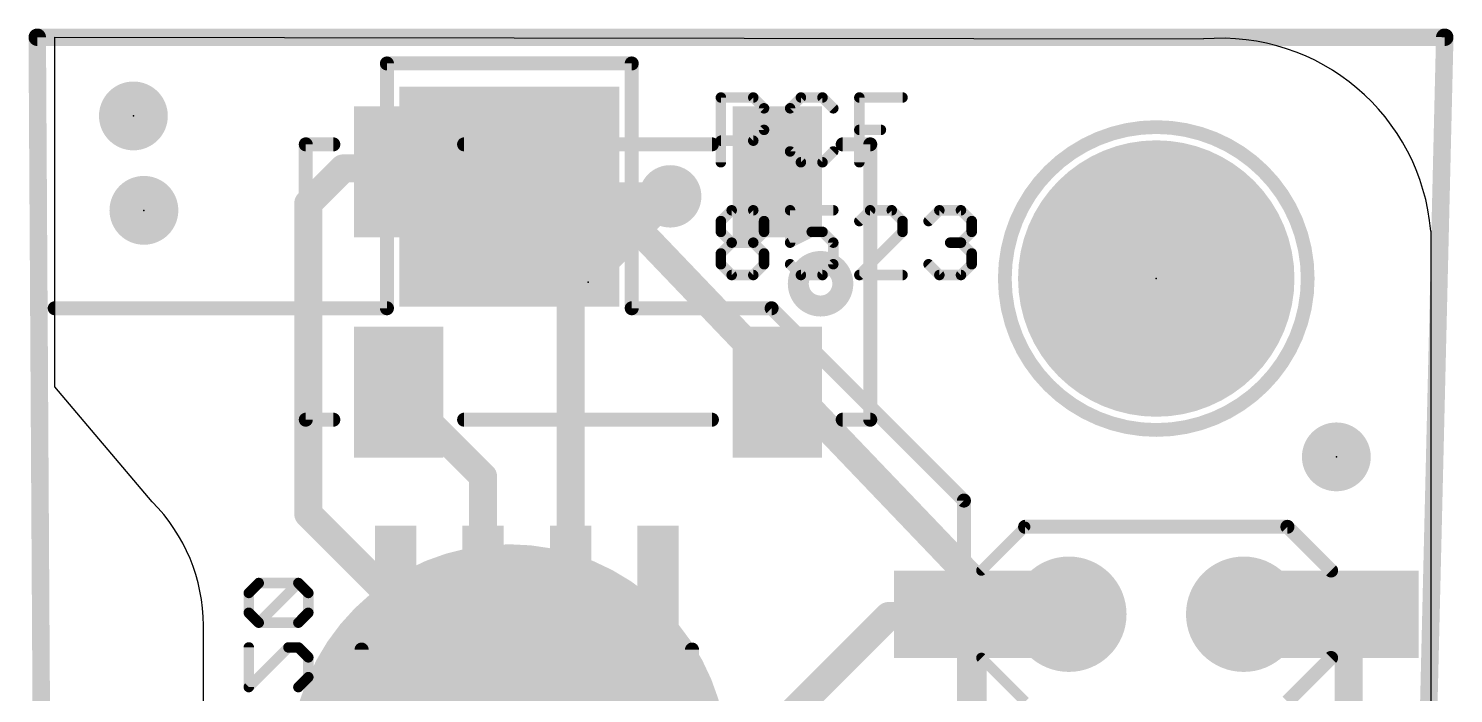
# Model space of a CAD drawing. Extents: x -0.3 to 20.4, y 0 to 21.5.
# Drawn here: x -0.3 to 20.4, y 11.83 to 21.49 of the extents above; entities that cross this region are included whole.
import ezdxf

# ---------------------------------------------------------------- set-up
doc = ezdxf.new("R2010")
doc.units = 0
for name, color, linetype in [('1', 12, 'CONTINUOUS'), ('16', 132, 'CONTINUOUS'), ('17', 110, 'CONTINUOUS'), ('18', 110, 'CONTINUOUS'), ('20', 53, 'CONTINUOUS'), ('21', 40, 'CONTINUOUS'), ('22', 253, 'CONTINUOUS'), ('23', 53, 'CONTINUOUS'), ('24', 53, 'CONTINUOUS')]:
    doc.layers.add(name, color=color, linetype=linetype)

# ---------------------------------------------------------------- blocks, each defined once
blk = doc.blocks.new('RECT')
blk.add_solid([(-0.5, -0.5), (0.5, -0.5), (-0.5, 0.5), (0.5, 0.5)])
blk = doc.blocks.new('PIE')
at = {"const_width": 0.5}
blk.add_lwpolyline([(0, -0.25, 1), (0, 0.25, 1), (0, -0.25)], format="xyb", dxfattribs=at)
blk = doc.blocks.new('ROUNDP')
at = {"const_width": 0.5}
blk.add_lwpolyline([(0, -0.25, 1), (0, 0.25, 1), (0, -0.25)], format="xyb", dxfattribs=at)
blk = doc.blocks.new('ROUNDV')
at = {"const_width": 0.5}
blk.add_lwpolyline([(0, -0.25, 1), (0, 0.25, 1), (0, -0.25)], format="xyb", dxfattribs=at)

msp = doc.modelspace()

# ---------------------------------------------------------------- linework, layer by layer
at = {"layer": '1', "const_width": 0.4064}
for points in [[(6.9638, 19.3294), (6.6802, 19.0458)], [(7.112, 19.3294), (6.9638, 19.3294)], [(7.8232, 19.3294), (7.112, 19.3294)], [(7.3914, 19.05), (7.112, 19.3294)], [(13.4112, 13.4874), (7.8232, 19.3294)], [(9.017, 19.05), (7.3914, 19.05)], [(7.5692, 18.1568), (6.6802, 19.0458)], [(13.4112, 7.6454), (13.4112, 13.4874)]]:
    msp.add_lwpolyline(points, dxfattribs=at)
at = {"layer": '1', "const_width": 0.2032}
for points in [[(6.9638, 19.431, 1), (6.9638, 19.2278)], [(7.0356, 19.2576, 1), (6.892, 19.4012)], [(7.112, 19.431, 1), (7.112, 19.2278)], [(7.1838, 19.4012, 1), (7.0402, 19.2576)], [(7.112, 19.2278, 1), (7.112, 19.431)], [(7.8966, 19.3996, 1), (7.7498, 19.2592)], [(7.8232, 19.2278, 1), (7.8232, 19.431)], [(7.3914, 19.1516, 1), (7.3914, 18.9484)], [(9.017, 18.9484, 1), (9.017, 19.1516)], [(6.752, 19.1176, 1), (6.6084, 18.974)], [(6.6084, 19.1176, 1), (6.752, 18.974)], [(7.3196, 18.9782, 1), (7.4632, 19.1218)], [(7.4974, 18.085, 1), (7.641, 18.2286)], [(13.5128, 13.4874, 1), (13.3096, 13.4874)], [(13.3378, 13.4172, 1), (13.4846, 13.5576)]]:
    msp.add_lwpolyline(points, format="xyb", dxfattribs=at)
at = {"layer": '16'}
for points, const_width in [([(20.2692, 21.3614), (-0.1778, 21.3614)], 0.254), ([(-0.1778, 21.3614), (-0.0508, 0.127)], 0.254), ([(19.7612, 0.127), (20.2692, 21.3614)], 0.254), ([(3.7592, 18.9484), (4.2672, 19.4564)], 0.4064), ([(4.2672, 19.4564), (5.0222, 19.4564)], 0.4064), ([(5.0222, 19.4564), (5.0732, 19.4054)], 0.4064), ([(7.5692, 17.6022), (9.017, 19.05)], 0.4064), ([(3.7592, 14.4364), (3.7592, 18.9484)], 0.4064), ([(7.5692, 13.1664), (7.5692, 17.6022)], 0.4064), ([(5.0732, 16.2054), (6.2992, 14.9794)], 0.4064), ([(6.2992, 14.9794), (6.2992, 13.1664)], 0.4064), ([(5.0292, 13.1664), (3.7592, 14.4364)], 0.4064), ([(10.3632, 11.1252), (12.192, 12.954)], 0.4064), ([(12.192, 12.954), (13.2842, 12.9794)], 0.4064), ([(13.2842, 12.9794), (14.8082, 12.9794)], 0.4064), ([(17.3482, 12.9794), (18.8722, 12.9794)], 0.4064), ([(18.8722, 10.4394), (18.8722, 12.9794)], 0.4064)]:
    msp.add_lwpolyline(points, dxfattribs=dict(at, const_width=const_width))
for points, const_width in [([(-0.1778, 21.4249, 1), (-0.1778, 21.2979)], 0.127), ([(-0.1143, 21.3618, 1), (-0.2413, 21.361)], 0.127), ([(20.3327, 21.3599, 1), (20.2057, 21.3629)], 0.127), ([(20.2692, 21.2979, 1), (20.2692, 21.4249)], 0.127), ([(4.2672, 19.558, 1), (4.2672, 19.3548)], 0.2032), ([(4.339, 19.3846, 1), (4.1954, 19.5282)], 0.2032), ([(5.094, 19.5282, 1), (4.9504, 19.3846)], 0.2032), ([(5.0014, 19.3336, 1), (5.145, 19.4772)], 0.2032), ([(5.0222, 19.3548, 1), (5.0222, 19.558)], 0.2032), ([(9.0888, 18.9782, 1), (8.9452, 19.1218)], 0.2032), ([(3.8608, 18.9484, 1), (3.6576, 18.9484)], 0.2032), ([(3.6874, 19.0202, 1), (3.831, 18.8766)], 0.2032), ([(7.6708, 17.6022, 1), (7.4676, 17.6022)], 0.2032), ([(7.4974, 17.674, 1), (7.641, 17.5304)], 0.2032), ([(5.145, 16.2772, 1), (5.0014, 16.1336)], 0.2032), ([(6.4008, 14.9794, 1), (6.1976, 14.9794)], 0.2032), ([(6.2274, 14.9076, 1), (6.371, 15.0512)], 0.2032), ([(3.6576, 14.4364, 1), (3.8608, 14.4364)], 0.2032), ([(3.831, 14.5082, 1), (3.6874, 14.3646)], 0.2032), ([(4.9574, 13.0946, 1), (5.101, 13.2382)], 0.2032), ([(6.1976, 13.1664, 1), (6.4008, 13.1664)], 0.2032), ([(7.4676, 13.1664, 1), (7.6708, 13.1664)], 0.2032), ([(12.1896, 13.0556, 1), (12.1944, 12.8524)], 0.2032), ([(12.2638, 12.8822, 1), (12.1202, 13.0258)], 0.2032), ([(13.2842, 13.081, 1), (13.2842, 12.8778)], 0.2032), ([(13.2866, 12.8778, 1), (13.2818, 13.081)], 0.2032), ([(14.8082, 12.8778, 1), (14.8082, 13.081)], 0.2032), ([(17.3482, 13.081, 1), (17.3482, 12.8778)], 0.2032), ([(18.9738, 12.9794, 1), (18.7706, 12.9794)], 0.2032), ([(18.8722, 12.8778, 1), (18.8722, 13.081)], 0.2032)]:
    msp.add_lwpolyline(points, format="xyb", dxfattribs=dict(at, const_width=const_width))
at = {"layer": '20'}
for p, q in [((0.0762, 16.2814), (0.0762, 21.3614)), ((0.0762, 21.3614), (16.764, 21.336)), ((20.066, 18.542), (20.066, 6.5024)), ((1.4912, 14.6124), (0.0762, 16.2814)), ((2.2352, 8.8245), (2.2352, 12.8163))]:
    msp.add_line(p, q, dxfattribs=at)
for centre, radius, start, end in [((17.018, 18.288), 3.0586, 4.7636, 94.7636), ((-0.3048, 12.8163), 2.54, 360, 45)]:
    msp.add_arc(centre, radius, start, end, dxfattribs=at)
at = {"layer": '21'}
for points, const_width in [([(8.4582, 20.9804), (4.9022, 20.9804)], 0.2032), ([(4.9022, 20.9804), (4.9022, 17.4244)], 0.2032), ([(8.4582, 17.4244), (8.4582, 20.9804)], 0.2032), ([(9.7536, 19.5453), (9.7536, 20.4859)], 0.1524), ([(9.7536, 20.4859), (10.2239, 20.4859)], 0.1524), ([(10.2239, 20.4859), (10.3807, 20.3291)], 0.1524), ([(10.916, 20.4859), (10.7593, 20.3291)], 0.1524), ([(11.2296, 20.4859), (10.916, 20.4859)], 0.1524), ([(11.3864, 20.3291), (11.2296, 20.4859)], 0.1524), ([(11.765, 19.5453), (11.765, 20.4859)], 0.1524), ([(11.765, 20.4859), (12.392, 20.4859)], 0.1524), ([(10.3807, 20.3291), (10.3807, 20.0156)], 0.1524), ([(10.7593, 20.3291), (10.7593, 19.7021)], 0.1524), ([(10.3807, 20.0156), (10.2239, 19.8588)], 0.1524), ([(11.765, 20.0156), (12.0785, 20.0156)], 0.1524), ([(10.2239, 19.8588), (9.7536, 19.8588)], 0.1524), ([(10.7593, 19.7021), (10.916, 19.5453)], 0.1524), ([(11.2296, 19.5453), (11.3864, 19.7021)], 0.1524), ([(10.916, 19.5453), (11.2296, 19.5453)], 0.1524), ([(9.7536, 18.6908), (9.9104, 18.8476)], 0.1524), ([(9.9104, 18.8476), (10.2239, 18.8476)], 0.1524), ([(10.2239, 18.8476), (10.3807, 18.6908)], 0.1524), ([(11.3864, 18.8476), (10.7593, 18.8476)], 0.1524), ([(10.7593, 18.8476), (10.7593, 18.3773)], 0.1524), ([(11.9217, 18.8476), (11.765, 18.6908)], 0.1524), ([(12.2353, 18.8476), (11.9217, 18.8476)], 0.1524), ([(12.392, 18.6908), (12.2353, 18.8476)], 0.1524), ([(12.7706, 18.6908), (12.9274, 18.8476)], 0.1524), ([(12.9274, 18.8476), (13.2409, 18.8476)], 0.1524), ([(13.2409, 18.8476), (13.3977, 18.6908)], 0.1524), ([(9.7536, 18.5341), (9.7536, 18.6908)], 0.1524), ([(10.3807, 18.6908), (10.3807, 18.5341)], 0.1524), ([(12.392, 18.5341), (12.392, 18.6908)], 0.1524), ([(13.3977, 18.6908), (13.3977, 18.5341)], 0.1524), ([(9.9104, 18.3773), (9.7536, 18.5341)], 0.1524), ([(9.7536, 18.2205), (9.9104, 18.3773)], 0.1524), ([(9.9104, 18.3773), (10.2239, 18.3773)], 0.1524), ([(10.3807, 18.5341), (10.2239, 18.3773)], 0.1524), ([(10.2239, 18.3773), (10.3807, 18.2205)], 0.1524), ([(10.7593, 18.3773), (11.0728, 18.5341)], 0.1524), ([(11.0728, 18.5341), (11.2296, 18.5341)], 0.1524), ([(11.2296, 18.5341), (11.3864, 18.3773)], 0.1524), ([(11.3864, 18.3773), (11.3864, 18.0638)], 0.1524), ([(11.765, 17.907), (12.392, 18.5341)], 0.1524), ([(13.2409, 18.3773), (13.0842, 18.3773)], 0.1524), ([(13.3977, 18.5341), (13.2409, 18.3773)], 0.1524), ([(13.2409, 18.3773), (13.3977, 18.2205)], 0.1524), ([(9.7536, 18.0638), (9.7536, 18.2205)], 0.1524), ([(10.3807, 18.2205), (10.3807, 18.0638)], 0.1524), ([(13.3977, 18.2205), (13.3977, 18.0638)], 0.1524), ([(9.9104, 17.907), (9.7536, 18.0638)], 0.1524), ([(10.3807, 18.0638), (10.2239, 17.907)], 0.1524), ([(10.916, 17.907), (10.7593, 18.0638)], 0.1524), ([(11.3864, 18.0638), (11.2296, 17.907)], 0.1524), ([(12.9274, 17.907), (12.7706, 18.0638)], 0.1524), ([(13.3977, 18.0638), (13.2409, 17.907)], 0.1524), ([(10.2239, 17.907), (9.9104, 17.907)], 0.1524), ([(11.2296, 17.907), (10.916, 17.907)], 0.1524), ([(12.392, 17.907), (11.765, 17.907)], 0.1524), ([(13.2409, 17.907), (12.9274, 17.907)], 0.1524), ([(4.9022, 17.4244), (0.0762, 17.4244)], 0.2032), ([(10.4902, 17.4244), (8.4582, 17.4244)], 0.2032), ([(13.2842, 14.6304), (10.4902, 17.4244)], 0.2032), ([(13.2842, 7.0104), (13.2842, 14.6304)], 0.2032), ([(14.1732, 14.2494), (13.5382, 13.6144)], 0.1524), ([(14.1732, 14.2494), (17.9832, 14.2494)], 0.2032), ([(17.9832, 14.2494), (18.6182, 13.6144)], 0.2032), ([(18.6182, 12.3444), (17.9832, 11.7094)], 0.2032), ([(13.5382, 12.3444), (14.1732, 11.7094)], 0.1524)]:
    msp.add_lwpolyline(points, dxfattribs=dict(at, const_width=const_width))
for points, const_width in [([(4.9022, 21.0312, 1), (4.9022, 20.9296)], 0.1016), ([(4.953, 20.9804, 1), (4.8514, 20.9804)], 0.1016), ([(8.509, 20.9804, 1), (8.4074, 20.9804)], 0.1016), ([(8.4582, 20.9296, 1), (8.4582, 21.0312)], 0.1016), ([(9.7917, 20.4859, 1), (9.7155, 20.4859)], 0.0762), ([(9.7536, 20.524, 1), (9.7536, 20.4478)], 0.0762), ([(10.2508, 20.5128, 1), (10.197, 20.459)], 0.0762), ([(10.2239, 20.4478, 1), (10.2239, 20.524)], 0.0762), ([(10.916, 20.524, 1), (10.916, 20.4478)], 0.0762), ([(10.943, 20.459, 1), (10.8891, 20.5128)], 0.0762), ([(11.2565, 20.5128, 1), (11.2026, 20.459)], 0.0762), ([(11.2296, 20.4478, 1), (11.2296, 20.524)], 0.0762), ([(11.8031, 20.4859, 1), (11.7269, 20.4859)], 0.0762), ([(11.765, 20.524, 1), (11.765, 20.4478)], 0.0762), ([(12.392, 20.4478, 1), (12.392, 20.524)], 0.0762), ([(10.4188, 20.3291, 1), (10.3426, 20.3291)], 0.0762), ([(10.3537, 20.3022, 1), (10.4076, 20.3561)], 0.0762), ([(10.7323, 20.3561, 1), (10.7862, 20.3022)], 0.0762), ([(10.7974, 20.3291, 1), (10.7212, 20.3291)], 0.0762), ([(11.3594, 20.3022, 1), (11.4133, 20.3561)], 0.0762), ([(10.4076, 19.9887, 1), (10.3537, 20.0425)], 0.0762), ([(11.765, 20.0537, 1), (11.765, 19.9775)], 0.0762), ([(12.0785, 19.9775, 1), (12.0785, 20.0537)], 0.0762), ([(16.0782, 15.6562, 1), (16.0782, 20.0562, 1), (16.0782, 15.6562)], 0.2), ([(9.7536, 19.8969, 1), (9.7536, 19.8207)], 0.0762), ([(10.197, 19.8858, 1), (10.2508, 19.8319)], 0.0762), ([(10.2239, 19.8207, 1), (10.2239, 19.8969)], 0.0762), ([(10.3426, 20.0156, 1), (10.4188, 20.0156)], 0.0762), ([(10.7862, 19.729, 1), (10.7323, 19.6751)], 0.0762), ([(10.7212, 19.7021, 1), (10.7974, 19.7021)], 0.0762), ([(11.4133, 19.6751, 1), (11.3594, 19.729)], 0.0762), ([(9.7155, 19.5453, 1), (9.7917, 19.5453)], 0.0762), ([(10.916, 19.5834, 1), (10.916, 19.5072)], 0.0762), ([(10.8891, 19.5184, 1), (10.943, 19.5722)], 0.0762), ([(11.2026, 19.5722, 1), (11.2565, 19.5184)], 0.0762), ([(11.2296, 19.5072, 1), (11.2296, 19.5834)], 0.0762), ([(11.7269, 19.5453, 1), (11.8031, 19.5453)], 0.0762), ([(9.9104, 18.8857, 1), (9.9104, 18.8095)], 0.0762), ([(9.9373, 18.8207, 1), (9.8834, 18.8745)], 0.0762), ([(10.2508, 18.8745, 1), (10.197, 18.8207)], 0.0762), ([(10.2239, 18.8095, 1), (10.2239, 18.8857)], 0.0762), ([(10.7593, 18.8857, 1), (10.7593, 18.8095)], 0.0762), ([(10.7974, 18.8476, 1), (10.7212, 18.8476)], 0.0762), ([(11.3864, 18.8095, 1), (11.3864, 18.8857)], 0.0762), ([(11.9217, 18.8857, 1), (11.9217, 18.8095)], 0.0762), ([(11.9487, 18.8207, 1), (11.8948, 18.8745)], 0.0762), ([(12.2622, 18.8745, 1), (12.2083, 18.8207)], 0.0762), ([(12.2353, 18.8095, 1), (12.2353, 18.8857)], 0.0762), ([(12.9274, 18.8857, 1), (12.9274, 18.8095)], 0.0762), ([(12.9544, 18.8207, 1), (12.9005, 18.8745)], 0.0762), ([(13.2679, 18.8745, 1), (13.214, 18.8207)], 0.0762), ([(13.2409, 18.8095, 1), (13.2409, 18.8857)], 0.0762), ([(9.7917, 18.6908, 1), (9.7155, 18.6908)], 0.0762), ([(9.7267, 18.7178, 1), (9.7805, 18.6639)], 0.0762), ([(10.4188, 18.6908, 1), (10.3426, 18.6908)], 0.0762), ([(10.3537, 18.6639, 1), (10.4076, 18.7178)], 0.0762), ([(11.738, 18.7178, 1), (11.7919, 18.6639)], 0.0762), ([(12.4301, 18.6908, 1), (12.3539, 18.6908)], 0.0762), ([(12.3651, 18.6639, 1), (12.419, 18.7178)], 0.0762), ([(12.7437, 18.7178, 1), (12.7976, 18.6639)], 0.0762), ([(13.4358, 18.6908, 1), (13.3596, 18.6908)], 0.0762), ([(13.3708, 18.6639, 1), (13.4247, 18.7178)], 0.0762), ([(9.7805, 18.561, 1), (9.7267, 18.5071)], 0.0762), ([(9.7155, 18.5341, 1), (9.7917, 18.5341)], 0.0762), ([(9.9104, 18.4154, 1), (9.9104, 18.3392)], 0.0762), ([(9.9373, 18.3504, 1), (9.8834, 18.4042)], 0.0762), ([(9.8834, 18.3504, 1), (9.9373, 18.4042)], 0.0762), ([(10.2508, 18.4042, 1), (10.197, 18.3504)], 0.0762), ([(10.197, 18.4042, 1), (10.2508, 18.3504)], 0.0762), ([(10.2239, 18.3392, 1), (10.2239, 18.4154)], 0.0762), ([(10.3426, 18.5341, 1), (10.4188, 18.5341)], 0.0762), ([(10.4076, 18.5071, 1), (10.3537, 18.561)], 0.0762), ([(10.7422, 18.4114, 1), (10.7763, 18.3432)], 0.0762), ([(11.0728, 18.5722, 1), (11.0728, 18.496)], 0.0762), ([(11.0899, 18.5, 1), (11.0558, 18.5681)], 0.0762), ([(11.2565, 18.561, 1), (11.2026, 18.5071)], 0.0762), ([(11.2296, 18.496, 1), (11.2296, 18.5722)], 0.0762), ([(11.4245, 18.3773, 1), (11.3483, 18.3773)], 0.0762), ([(11.3594, 18.3504, 1), (11.4133, 18.4042)], 0.0762), ([(12.3539, 18.5341, 1), (12.4301, 18.5341)], 0.0762), ([(12.419, 18.5071, 1), (12.3651, 18.561)], 0.0762), ([(13.0842, 18.4154, 1), (13.0842, 18.3392)], 0.0762), ([(13.2679, 18.4042, 1), (13.214, 18.3504)], 0.0762), ([(13.214, 18.4042, 1), (13.2679, 18.3504)], 0.0762), ([(13.2409, 18.3392, 1), (13.2409, 18.4154)], 0.0762), ([(13.3596, 18.5341, 1), (13.4358, 18.5341)], 0.0762), ([(13.4247, 18.5071, 1), (13.3708, 18.561)], 0.0762), ([(9.7917, 18.2205, 1), (9.7155, 18.2205)], 0.0762), ([(9.7267, 18.2475, 1), (9.7805, 18.1936)], 0.0762), ([(10.4188, 18.2205, 1), (10.3426, 18.2205)], 0.0762), ([(10.3537, 18.1936, 1), (10.4076, 18.2475)], 0.0762), ([(10.7212, 18.3773, 1), (10.7974, 18.3773)], 0.0762), ([(13.4358, 18.2205, 1), (13.3596, 18.2205)], 0.0762), ([(13.3708, 18.1936, 1), (13.4247, 18.2475)], 0.0762), ([(9.7805, 18.0907, 1), (9.7267, 18.0368)], 0.0762), ([(9.7155, 18.0638, 1), (9.7917, 18.0638)], 0.0762), ([(10.3426, 18.0638, 1), (10.4188, 18.0638)], 0.0762), ([(10.4076, 18.0368, 1), (10.3537, 18.0907)], 0.0762), ([(10.7862, 18.0907, 1), (10.7323, 18.0368)], 0.0762), ([(11.3483, 18.0638, 1), (11.4245, 18.0638)], 0.0762), ([(11.4133, 18.0368, 1), (11.3594, 18.0907)], 0.0762), ([(12.7976, 18.0907, 1), (12.7437, 18.0368)], 0.0762), ([(13.3596, 18.0638, 1), (13.4358, 18.0638)], 0.0762), ([(13.4247, 18.0368, 1), (13.3708, 18.0907)], 0.0762), ([(9.9104, 17.9451, 1), (9.9104, 17.8689)], 0.0762), ([(9.8834, 17.8801, 1), (9.9373, 17.9339)], 0.0762), ([(10.197, 17.9339, 1), (10.2508, 17.8801)], 0.0762), ([(10.2239, 17.8689, 1), (10.2239, 17.9451)], 0.0762), ([(10.916, 17.9451, 1), (10.916, 17.8689)], 0.0762), ([(10.8891, 17.8801, 1), (10.943, 17.9339)], 0.0762), ([(11.2026, 17.9339, 1), (11.2565, 17.8801)], 0.0762), ([(11.2296, 17.8689, 1), (11.2296, 17.9451)], 0.0762), ([(11.765, 17.9451, 1), (11.765, 17.8689)], 0.0762), ([(11.738, 17.9339, 1), (11.7919, 17.8801)], 0.0762), ([(12.392, 17.8689, 1), (12.392, 17.9451)], 0.0762), ([(12.9274, 17.9451, 1), (12.9274, 17.8689)], 0.0762), ([(12.9005, 17.8801, 1), (12.9544, 17.9339)], 0.0762), ([(13.214, 17.9339, 1), (13.2679, 17.8801)], 0.0762), ([(13.2409, 17.8689, 1), (13.2409, 17.9451)], 0.0762), ([(0.0762, 17.4752, 1), (0.0762, 17.3736)], 0.1016), ([(4.8514, 17.4244, 1), (4.953, 17.4244)], 0.1016), ([(4.9022, 17.3736, 1), (4.9022, 17.4752)], 0.1016), ([(8.4582, 17.4752, 1), (8.4582, 17.3736)], 0.1016), ([(8.4074, 17.4244, 1), (8.509, 17.4244)], 0.1016), ([(10.5261, 17.4603, 1), (10.4543, 17.3885)], 0.1016), ([(10.4902, 17.3736, 1), (10.4902, 17.4752)], 0.1016), ([(13.335, 14.6304, 1), (13.2334, 14.6304)], 0.1016), ([(13.2483, 14.5945, 1), (13.3201, 14.6663)], 0.1016), ([(14.1732, 14.3002, 1), (14.1732, 14.1986)], 0.1016), ([(14.2001, 14.2225, 1), (14.1463, 14.2763)], 0.0762), ([(18.0191, 14.2853, 1), (17.9473, 14.2135)], 0.1016), ([(17.9832, 14.1986, 1), (17.9832, 14.3002)], 0.1016), ([(13.5113, 13.6413, 1), (13.5651, 13.5875)], 0.0762), ([(18.5823, 13.5785, 1), (18.6541, 13.6503)], 0.1016), ([(18.6541, 12.3085, 1), (18.5823, 12.3803)], 0.1016), ([(13.5651, 12.3713, 1), (13.5113, 12.3175)], 0.0762)]:
    msp.add_lwpolyline(points, format="xyb", dxfattribs=dict(at, const_width=const_width))
at = {"layer": '22'}
for points, const_width in [([(3.7232, 15.8054), (3.7232, 19.8054)], 0.2032), ([(3.7232, 19.8054), (4.1232, 19.8054)], 0.2032), ([(6.0232, 19.8054), (9.6232, 19.8054)], 0.2032), ([(11.9232, 19.8054), (11.5232, 19.8054)], 0.2032), ([(11.9232, 15.8054), (11.9232, 19.8054)], 0.2032), ([(4.1232, 15.8054), (3.7232, 15.8054)], 0.2032), ([(6.0232, 15.8054), (9.6232, 15.8054)], 0.2032), ([(11.5232, 15.8054), (11.9232, 15.8054)], 0.2032), ([(3.0397, 13.4326), (2.8956, 13.2886)], 0.1524), ([(3.6159, 13.4326), (3.0397, 13.4326)], 0.1524), ([(3.0397, 12.8564), (3.6159, 13.4326)], 0.1524), ([(3.7599, 13.2886), (3.6159, 13.4326)], 0.1524), ([(2.8956, 13.2886), (2.8956, 13.0005)], 0.1524), ([(3.7599, 13.0005), (3.7599, 13.2886)], 0.1524), ([(2.8956, 13.0005), (3.0397, 12.8564)], 0.1524), ([(3.6159, 12.8564), (3.7599, 13.0005)], 0.1524), ([(3.0397, 12.8564), (3.6159, 12.8564)], 0.1524), ([(2.8956, 12.4971), (2.8956, 11.9209)], 0.1524), ([(2.8956, 11.9209), (3.4718, 12.4971)], 0.1524), ([(3.4718, 12.4971), (3.6159, 12.4971)], 0.1524), ([(3.6159, 12.4971), (3.7599, 12.353)], 0.1524), ([(3.7599, 12.353), (3.7599, 12.0649)], 0.1524), ([(4.5342, 12.4664), (4.5342, 8.6664)], 0.2032), ([(9.3342, 8.6664), (9.3342, 12.4664)], 0.2032), ([(3.7599, 12.0649), (3.6159, 11.9209)], 0.1524)]:
    msp.add_lwpolyline(points, dxfattribs=dict(at, const_width=const_width))
for points, const_width in [([(3.774, 19.8054, 1), (3.6724, 19.8054)], 0.1016), ([(3.7232, 19.8562, 1), (3.7232, 19.7546)], 0.1016), ([(4.1232, 19.7546, 1), (4.1232, 19.8562)], 0.1016), ([(6.0232, 19.8562, 1), (6.0232, 19.7546)], 0.1016), ([(9.6232, 19.7546, 1), (9.6232, 19.8562)], 0.1016), ([(11.5232, 19.8562, 1), (11.5232, 19.7546)], 0.1016), ([(11.974, 19.8054, 1), (11.8724, 19.8054)], 0.1016), ([(11.9232, 19.7546, 1), (11.9232, 19.8562)], 0.1016), ([(11.2014, 17.4567, 1), (11.2014, 18.1033, 1), (11.2014, 17.4567)], 0.3048), ([(3.7232, 15.8562, 1), (3.7232, 15.7546)], 0.1016), ([(3.6724, 15.8054, 1), (3.774, 15.8054)], 0.1016), ([(4.1232, 15.7546, 1), (4.1232, 15.8562)], 0.1016), ([(6.0232, 15.8562, 1), (6.0232, 15.7546)], 0.1016), ([(9.6232, 15.7546, 1), (9.6232, 15.8562)], 0.1016), ([(11.5232, 15.8562, 1), (11.5232, 15.7546)], 0.1016), ([(11.8724, 15.8054, 1), (11.974, 15.8054)], 0.1016), ([(11.9232, 15.7546, 1), (11.9232, 15.8562)], 0.1016), ([(3.0397, 13.4707, 1), (3.0397, 13.3945)], 0.0762), ([(3.0666, 13.4057, 1), (3.0127, 13.4596)], 0.0762), ([(3.6428, 13.4596, 1), (3.5889, 13.4057)], 0.0762), ([(3.6428, 13.4057, 1), (3.5889, 13.4596)], 0.0762), ([(3.6159, 13.3945, 1), (3.6159, 13.4707)], 0.0762), ([(2.9337, 13.2886, 1), (2.8575, 13.2886)], 0.0762), ([(2.8687, 13.3155, 1), (2.9225, 13.2616)], 0.0762), ([(3.798, 13.2886, 1), (3.7218, 13.2886)], 0.0762), ([(3.733, 13.2616, 1), (3.7869, 13.3155)], 0.0762), ([(2.9225, 13.0274, 1), (2.8687, 12.9735)], 0.0762), ([(3.7869, 12.9735, 1), (3.733, 13.0274)], 0.0762), ([(2.8575, 13.0005, 1), (2.9337, 13.0005)], 0.0762), ([(3.0397, 12.8945, 1), (3.0397, 12.8183)], 0.0762), ([(3.0127, 12.8833, 1), (3.0666, 12.8295)], 0.0762), ([(3.0127, 12.8295, 1), (3.0666, 12.8833)], 0.0762), ([(3.5889, 12.8833, 1), (3.6428, 12.8295)], 0.0762), ([(3.6159, 12.8183, 1), (3.6159, 12.8945)], 0.0762), ([(3.7218, 13.0005, 1), (3.798, 13.0005)], 0.0762), ([(2.9337, 12.4971, 1), (2.8575, 12.4971)], 0.0762), ([(3.4718, 12.5352, 1), (3.4718, 12.459)], 0.0762), ([(3.4988, 12.4702, 1), (3.4449, 12.524)], 0.0762), ([(3.6428, 12.524, 1), (3.5889, 12.4702)], 0.0762), ([(3.6159, 12.459, 1), (3.6159, 12.5352)], 0.0762), ([(3.798, 12.353, 1), (3.7218, 12.353)], 0.0762), ([(4.585, 12.4664, 1), (4.4834, 12.4664)], 0.1016), ([(9.385, 12.4664, 1), (9.2834, 12.4664)], 0.1016), ([(3.733, 12.3261, 1), (3.7869, 12.38)], 0.0762), ([(3.7218, 12.0649, 1), (3.798, 12.0649)], 0.0762), ([(3.7869, 12.038, 1), (3.733, 12.0919)], 0.0762), ([(2.8687, 11.9478, 1), (2.9225, 11.8939)], 0.0762), ([(2.8575, 11.9209, 1), (2.9337, 11.9209)], 0.0762), ([(3.5889, 11.9478, 1), (3.6428, 11.8939)], 0.0762)]:
    msp.add_lwpolyline(points, format="xyb", dxfattribs=dict(at, const_width=const_width))
at = {"layer": '23'}
for p in [(1.3716, 18.8468), (16.0782, 17.8562), (18.6944, 15.2654)]:
    msp.add_point(p, dxfattribs=at)
at = {"layer": '24'}
for p in [(1.2192, 20.2184), (7.8232, 17.8054)]:
    msp.add_point(p, dxfattribs=at)

# ---------------------------------------------------------------- block references
at = {"layer": '1', "xscale": 3.2, "yscale": 3.2, "rotation": 90}
msp.add_blockref('RECT', (6.6802, 19.0458), dxfattribs=at)
at = {"layer": '1'}
for p in [(1.3716, 18.8468), (18.6944, 15.2654)]:
    msp.add_blockref('PIE', p, dxfattribs=at)
at = {"layer": '1', "xscale": 6.35, "yscale": 6.35}
msp.add_blockref('PIE', (6.6802, 10.8204), dxfattribs=at)
at = {"layer": '16'}
msp.add_blockref('PIE', (1.2192, 20.2184), dxfattribs=at)
for p, xscale, yscale in [((5.0732, 19.4054), 1.3, 1.9), ((10.5732, 19.4054), 1.3, 1.9), ((5.0732, 16.2054), 1.3, 1.9), ((10.5732, 16.2054), 1.3, 1.9), ((5.0292, 13.1664), 0.6, 2.2), ((6.2992, 13.1664), 0.6, 2.2), ((7.5692, 13.1664), 0.6, 2.2), ((8.8392, 13.1664), 0.6, 2.2)]:
    msp.add_blockref('RECT', p, dxfattribs=dict(at, xscale=xscale, yscale=yscale))
at = {"layer": '16', "xscale": 1.27, "yscale": 2.032, "rotation": 90}
for p in [(13.2842, 12.9794), (18.8722, 12.9794)]:
    msp.add_blockref('RECT', p, dxfattribs=at)
at = {"layer": '17'}
for p, xscale, yscale, rotation in [((16.0782, 17.8562), 4.016, 4.016, 180), ((16.0782, 17.8562), 4.016, 4.016, 180), ((14.8082, 12.9794), 1.6764, 1.6764, 270), ((14.8082, 12.9794), 1.6764, 1.6764, 270), ((17.3482, 12.9794), 1.6764, 1.6764, 270), ((17.3482, 12.9794), 1.6764, 1.6764, 270)]:
    msp.add_blockref('ROUNDP', p, dxfattribs=dict(at, xscale=xscale, yscale=yscale, rotation=rotation))
at = {"layer": '18', "xscale": 0.9064, "yscale": 0.9064}
msp.add_blockref('ROUNDV', (9.017, 19.05), dxfattribs=at)
msp.add_blockref('ROUNDV', (9.017, 19.05), dxfattribs=at)

doc.saveas('drawing.dxf')
